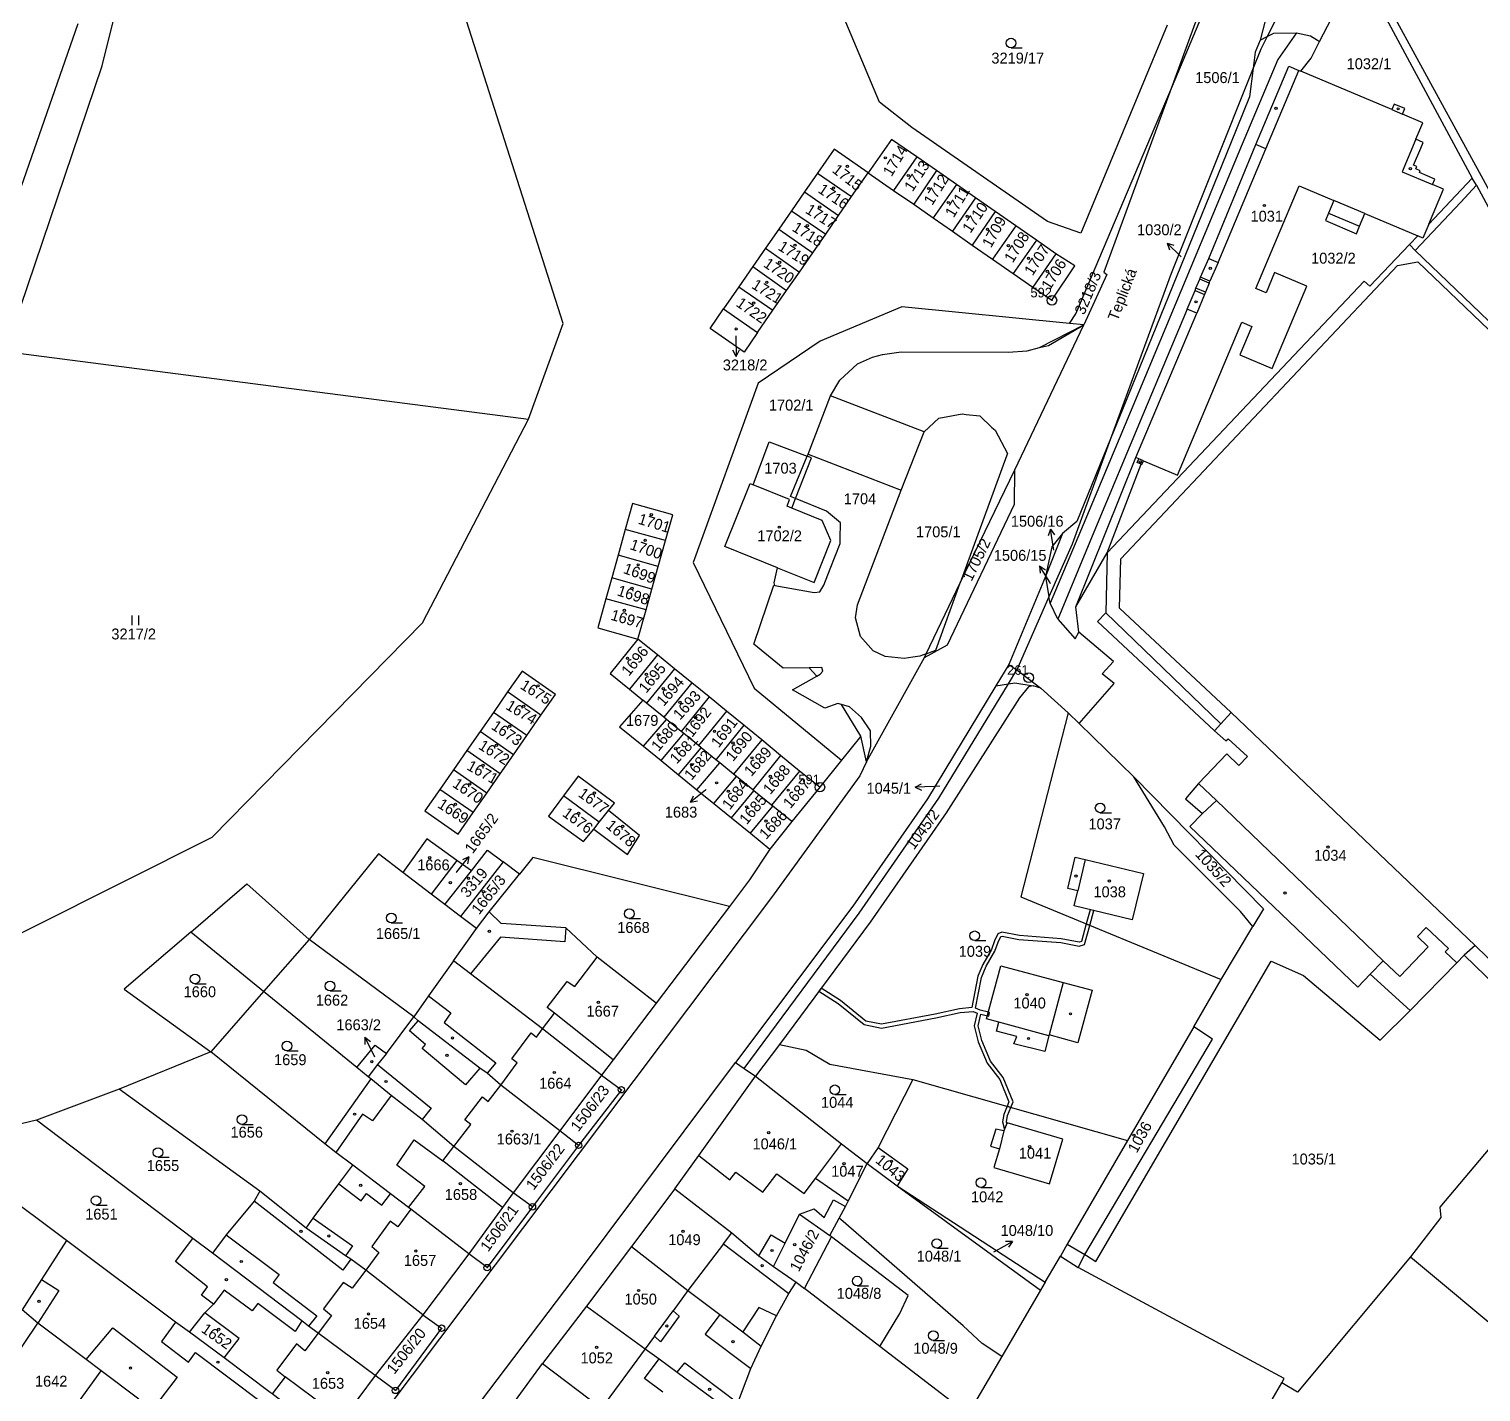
# Model space of a CAD drawing. Extents: x -784124 to -780570, y -980818 to -976926.
# Drawn here: x -781981.5 to -781755.2, y -978784.2 to -978571.8 of the extents above; entities that cross this region are included whole.
import ezdxf
from ezdxf.enums import TextEntityAlignment as Align

# ---------------------------------------------------------------- set-up
doc = ezdxf.new("R2010")
doc.units = 0
doc.header["$LTSCALE"] = 3.138375
doc.header["$MEASUREMENT"] = 0
doc.linetypes.add('0_02', pattern=[0])
doc.linetypes.add('0_051C', pattern=[0])
for name, color, linetype in [('1008', 1, 'CONTINUOUS'), ('101', 1, 'CONTINUOUS'), ('1016', 1, 'CONTINUOUS'), ('1029', 1, 'CONTINUOUS'), ('105', 1, 'CONTINUOUS'), ('18', 1, 'CONTINUOUS'), ('21800', 1, 'CONTINUOUS'), ('21810', 1, 'CONTINUOUS'), ('21900', 1, 'CONTINUOUS'), ('21999', 1, 'CONTINUOUS'), ('23700', 1, 'CONTINUOUS'), ('304', 1, 'CONTINUOUS'), ('306', 1, 'CONTINUOUS'), ('402', 1, 'CONTINUOUS'), ('404', 1, 'CONTINUOUS')]:
    doc.layers.add(name, color=color, linetype=linetype)

# ---------------------------------------------------------------- blocks, each defined once
blk = doc.blocks.new('4_02$0')
at = {"layer": '404', "color": 255, "linetype": 'Continuous'}
blk.add_circle((-0.01, 0), 0.175, dxfattribs=at)
blk = doc.blocks.new('1029$1')
at = {"layer": '1029', "color": 6, "linetype": 'Continuous'}
for p, q in [((0, 3), (-0.5, 2)), ((0, 0), (0, 3)), ((0, 3), (0.5, 2))]:
    blk.add_line(p, q, dxfattribs=at)
blk = doc.blocks.new('3_04$3')
at = {"layer": '304', "color": 255, "linetype": 'Continuous'}
blk.add_line((0.01, 0), (1.76, 0), dxfattribs=at)
blk.add_circle((0.01, 0.75), 0.75, dxfattribs=at)
blk = doc.blocks.new('3_06$4')
at = {"layer": '306', "color": 255, "linetype": 'Continuous'}
for p, q in [((-0.51, 0), (-0.51, 1.5)), ((0.49, 0), (0.49, 1.5))]:
    blk.add_line(p, q, dxfattribs=at)
blk = doc.blocks.new('1_01$18')
at = {"layer": '101', "color": 3, "linetype": 'Continuous'}
for radius in [0.75, 0.03]:
    blk.add_circle((0, 0), radius, dxfattribs=at)
blk = doc.blocks.new('1_05$19')
at = {"layer": '105', "color": 3, "linetype": 'Continuous'}
for radius in [0.5, 0.0303]:
    blk.add_circle((0, 0), radius, dxfattribs=at)

msp = doc.modelspace()

# ---------------------------------------------------------------- linework, layer by layer
at = {"layer": '1029', "color": 255, "linetype": 'Continuous'}
for p, q in [((-781801.86, -978607.28), (-781801.93, -978607.21)), ((-781871.27, -978619.57), (-781871.27, -978619.8)), ((-781821.75, -978652.98), (-781821.8, -978652.66)), ((-781822.23, -978658.21), (-781822.37, -978657.99)), ((-781875.89, -978690.27), (-781876.02, -978690.38)), ((-781839.5, -978689.78), (-781840.35, -978689.81)), ((-781914.88, -978703.22), (-781914.77, -978703.09)), ((-781927.55, -978731.98), (-781927.77, -978731.55)), ((-781831.07, -978762.32), (-781830.77, -978762.15))]:
    msp.add_line(p, q, dxfattribs=at)
at = {"layer": '21800', "color": 255, "linetype": 'Continuous'}
for p, q in [((-781748.45, -978606.85), (-781772.47, -978562.83)), ((-781788.46, -978572.94), (-781787.45, -978572.45)), ((-781787.45, -978572.45), (-781783.92, -978572.37)), ((-781783.92, -978572.37), (-781786.82, -978576.52)), ((-781783.92, -978572.37), (-781781.74, -978572.85)), ((-781789.58, -978573.49), (-781788.46, -978572.94)), ((-781781.74, -978572.85), (-781780.64, -978573.51)), ((-781780.64, -978573.51), (-781780.3, -978573.72)), ((-781786.82, -978576.52), (-781792.37, -978589.74)), ((-781788.66, -978590.45), (-781783.56, -978578.22)), ((-781769.05, -978584.34), (-781767.39, -978585.04)), ((-781792.37, -978589.74), (-781805.19, -978620.45)), ((-781797.59, -978607.52), (-781790.23, -978589.79)), ((-781765.31, -978588.96), (-781767.45, -978594.03)), ((-781767.45, -978594.03), (-781762.7, -978596.03)), ((-781755.84, -978596.13), (-781756.51, -978595.02)), ((-781758.3, -978598.74), (-781755.84, -978596.13)), ((-781755.84, -978596.13), (-781751.06, -978604.98)), ((-781773.23, -978600.54), (-781778.07, -978598.5)), ((-781765.43, -978606.3), (-781758.3, -978598.74)), ((-781778.9, -978600.48), (-781774.07, -978602.52)), ((-781765.43, -978606.3), (-781766.28, -978605.35)), ((-781734.2, -978636.19), (-781765.43, -978606.3)), ((-781796.12, -978608.14), (-781797.39, -978611.09)), ((-781797.52, -978611.4), (-781798.99, -978610.78)), ((-781797.39, -978611.09), (-781798.86, -978610.47)), ((-781799.72, -978612.53), (-781798.25, -978613.15)), ((-781798.11, -978612.8), (-781799.58, -978612.18)), ((-781798.25, -978613.15), (-781799.45, -978616.04)), ((-781798.11, -978612.8), (-781798.25, -978613.15)), ((-781797.52, -978611.4), (-781798.11, -978612.8)), ((-781797.52, -978611.4), (-781797.39, -978611.09)), ((-781800.92, -978615.42), (-781807.84, -978631.92)), ((-781822.54, -978621.07), (-781817.03, -978617.88)), ((-781823.95, -978621.43), (-781822.54, -978621.07)), ((-781805.19, -978620.45), (-781809.68, -978631.16)), ((-781841.96, -978634.54), (-781856.52, -978628.96)), ((-781809.68, -978631.16), (-781817.13, -978649.05)), ((-781807.84, -978631.92), (-781815.47, -978650.17)), ((-781860.01, -978638.02), (-781845.5, -978643.62)), ((-781862.76, -978644.62), (-781860.15, -978638.35)), ((-781818.3, -978661.83), (-781808.94, -978638.57)), ((-781807.74, -978639.07), (-781808.48, -978638.76)), ((-781861.97, -978644.94), (-781862.76, -978644.62)), ((-781857.15, -978646.89), (-781861.97, -978644.94)), ((-781854.99, -978648.73), (-781857.15, -978646.89)), ((-781855.03, -978651.24), (-781854.99, -978648.73)), ((-781817.13, -978649.05), (-781822.31, -978661.25)), ((-781855.04, -978651.94), (-781855.03, -978651.24)), ((-781815.47, -978650.17), (-781821.1, -978663.75)), ((-781856.6, -978655.9), (-781855.04, -978651.94)), ((-781857.6, -978658.44), (-781856.6, -978655.9)), ((-781865.22, -978658.48), (-781859.08, -978659.6)), ((-781858.21, -978659.49), (-781857.6, -978658.44)), ((-781840.14, -978668.59), (-781836.31, -978658.08)), ((-781823.02, -978657.11), (-781822.5, -978660.28)), ((-781859.08, -978659.6), (-781858.21, -978659.49)), ((-781822.31, -978661.25), (-781822.5, -978660.28)), ((-781821.1, -978663.75), (-781822.31, -978661.25)), ((-781795.72, -978680.03), (-781813.61, -978662.74)), ((-781821.1, -978663.75), (-781818.42, -978666.82)), ((-781818.42, -978666.82), (-781817.83, -978665.77)), ((-781841.64, -978669.15), (-781840.14, -978668.59)), ((-781857.89, -978671.29), (-781859.84, -978671.32)), ((-781858.16, -978672.32), (-781857.73, -978671.82)), ((-781857.73, -978671.82), (-781857.89, -978671.29)), ((-781858.66, -978672.6), (-781858.16, -978672.32)), ((-781830.76, -978674.13), (-781828.81, -978673.82)), ((-781828.81, -978673.82), (-781827.79, -978673.66)), ((-781827.79, -978673.66), (-781824.97, -978674.15)), ((-781853.57, -978677.38), (-781854.82, -978677.06)), ((-781851.71, -978679.08), (-781853.57, -978677.38)), ((-781850.29, -978681.16), (-781851.71, -978679.08)), ((-781850.24, -978683.51), (-781850.29, -978681.16)), ((-781850.9, -978685.97), (-781850.24, -978683.51)), ((-781799.18, -978689.35), (-781796.39, -978692.02)), ((-781796.39, -978692.02), (-781798.58, -978694.01)), ((-781796.39, -978692.02), (-781770.4, -978716.99)), ((-781816.86, -978701.21), (-781818, -978706.07)), ((-781956.23, -978712.52), (-781947.52, -978704.97)), ((-781947.52, -978704.97), (-781937.77, -978713.64)), ((-781897.78, -978711.85), (-781897.95, -978714.04)), ((-781765.04, -978713.18), (-781763.71, -978711.79)), ((-781763.71, -978711.79), (-781760.23, -978715.05)), ((-781907.97, -978713.27), (-781912.65, -978719.03)), ((-781897.95, -978714.04), (-781907.97, -978713.27)), ((-781767.79, -978719.41), (-781763.36, -978714.78)), ((-781763.36, -978714.78), (-781765.04, -978713.18)), ((-781760.23, -978715.05), (-781760.72, -978715.57)), ((-781896.38, -978720.99), (-781892.88, -978716.39)), ((-781815.18, -978763.86), (-781787.85, -978717.02)), ((-781787.85, -978717.02), (-781782.79, -978719.28)), ((-781772.41, -978719.04), (-781770.4, -978716.99)), ((-781770.4, -978716.99), (-781767.79, -978719.41)), ((-781760.72, -978715.57), (-781758.94, -978717.27)), ((-781782.79, -978719.28), (-781770.88, -978729.35)), ((-781900.72, -978724.25), (-781897.58, -978720.2)), ((-781897.58, -978720.2), (-781896.38, -978720.99)), ((-781820.25, -978720.37), (-781822.45, -978728.52)), ((-781919.17, -978722.44), (-781915.7, -978725.1)), ((-781922.17, -978727.91), (-781920.82, -978726.31)), ((-781915.7, -978725.1), (-781916.77, -978726.6)), ((-781901.4, -978727.58), (-781899.54, -978725.14)), ((-781899.54, -978725.14), (-781900.72, -978724.25)), ((-781770.88, -978729.35), (-781766.18, -978724.73)), ((-781919.65, -978730.04), (-781922.17, -978727.91)), ((-781916.77, -978726.6), (-781908.7, -978732.88)), ((-781906.22, -978732.27), (-781903.19, -978728.22)), ((-781903.19, -978728.22), (-781902.36, -978728.87)), ((-781902.36, -978728.87), (-781901.4, -978727.58)), ((-781822.49, -978728.65), (-781830.3, -978726.56)), ((-781920.17, -978730.65), (-781919.65, -978730.04)), ((-781913.42, -978736.3), (-781920.17, -978730.65)), ((-781927.14, -978733.13), (-781918.77, -978739.96)), ((-781908.7, -978732.88), (-781910.05, -978734.5)), ((-781907.94, -978736.36), (-781905.36, -978732.9)), ((-781905.36, -978732.9), (-781906.22, -978732.27)), ((-781911.2, -978733.7), (-781913.42, -978736.3)), ((-781909.88, -978738.9), (-781907.94, -978736.36)), ((-781925.01, -978737.96), (-781927.92, -978741.94)), ((-781918.77, -978739.96), (-781920.2, -978741.7)), ((-781913.52, -978741.78), (-781910.8, -978738.2)), ((-781910.8, -978738.2), (-781909.88, -978738.9)), ((-781929.47, -978740.87), (-781933.61, -978746.87)), ((-781927.92, -978741.94), (-781929.47, -978740.87)), ((-781912.61, -978742.47), (-781913.52, -978741.78)), ((-781915.25, -978745.93), (-781912.61, -978742.47)), ((-781829.5, -978743.5), (-781830.21, -978746.26)), ((-781924.13, -978748.8), (-781921.43, -978744.9)), ((-781921.43, -978744.9), (-781916.94, -978748.17)), ((-781916.94, -978748.17), (-781915.25, -978745.93)), ((-781919.77, -978752.14), (-781924.13, -978748.8)), ((-781877.07, -978747.32), (-781872.23, -978751.1)), ((-781872.23, -978751.1), (-781871.31, -978749.92)), ((-781871.31, -978749.92), (-781867.1, -978753.04)), ((-781867.1, -978753.04), (-781864.9, -978750.18)), ((-781864.9, -978750.18), (-781860.64, -978753.24)), ((-781860.64, -978753.24), (-781858.89, -978750.92)), ((-781933.19, -978751.73), (-781929.7, -978754.37)), ((-781929.7, -978754.37), (-781928.85, -978753.25)), ((-781928.85, -978753.25), (-781926.44, -978755.07)), ((-781926.44, -978755.07), (-781925.1, -978753.3)), ((-781922.29, -978755.43), (-781919.77, -978752.14)), ((-781932.54, -978765.18), (-781946.38, -978754.43)), ((-781921.97, -978755.67), (-781923.99, -978758.41)), ((-781937.19, -978757.06), (-781931.06, -978761.37)), ((-781925.15, -978757.56), (-781928.04, -978761.48)), ((-781923.99, -978758.41), (-781925.15, -978757.56)), ((-781861.39, -978756.47), (-781856.64, -978759.81)), ((-781950.72, -978759.67), (-781942.45, -978765.84)), ((-781873.23, -978761.06), (-781871.94, -978759.36)), ((-781931.06, -978761.37), (-781932.15, -978762.93)), ((-781926.94, -978762.43), (-781928.96, -978765.17)), ((-781928.04, -978761.48), (-781926.94, -978762.43)), ((-781873.23, -978761.06), (-781878.75, -978768.35)), ((-781873.23, -978761.06), (-781863.04, -978768.82)), ((-781865.41, -978764.59), (-781863.61, -978760.96)), ((-781819.64, -978761.15), (-781816.87, -978762.76)), ((-781931.3, -978763.45), (-781932.54, -978765.18)), ((-781816.87, -978762.76), (-781816.61, -978762.91)), ((-781816.61, -978762.91), (-781815.18, -978763.86)), ((-781766.12, -978763.11), (-781739.67, -978785.25)), ((-781979.52, -978766.65), (-781976.83, -978768.36)), ((-781942.45, -978765.84), (-781943.41, -978767.12)), ((-781943.41, -978767.12), (-781936.59, -978772.31)), ((-781932.48, -978767.12), (-781935.58, -978771.21)), ((-781931.1, -978768), (-781932.48, -978767.12)), ((-781928.96, -978765.17), (-781931.1, -978768)), ((-781976.83, -978768.36), (-781980.08, -978773.42)), ((-781951.05, -978768.31), (-781952.71, -978770.5)), ((-781946.65, -978771.51), (-781951.05, -978768.31)), ((-781878.75, -978768.35), (-781881.06, -978771.5)), ((-781945.77, -978770.4), (-781946.65, -978771.51)), ((-781939.96, -978774.72), (-781945.77, -978770.4)), ((-781935.58, -978771.21), (-781934.32, -978772.27)), ((-781883.99, -978775.49), (-781881.06, -978771.5)), ((-781881.06, -978771.5), (-781880.12, -978772.33)), ((-781867.68, -978770.98), (-781870.22, -978774.81)), ((-781864.94, -978772.31), (-781867.68, -978770.98)), ((-781958.65, -978773.3), (-781960.8, -978776.3)), ((-781938.95, -978773.09), (-781939.96, -978774.72)), ((-781936.59, -978772.31), (-781937.87, -978773.92)), ((-781934.32, -978772.27), (-781936.4, -978775.02)), ((-781880.12, -978772.33), (-781883.03, -978776.37)), ((-781873.81, -978772.1), (-781876.09, -978775.15)), ((-781972.54, -978779.11), (-781968.4, -978774.15)), ((-781968.4, -978774.15), (-781958.34, -978781.86)), ((-781936.4, -978775.02), (-781938.49, -978777.78)), ((-781883.99, -978775.49), (-781885.41, -978777.42)), ((-781883.03, -978776.37), (-781883.99, -978775.49)), ((-781876.09, -978775.15), (-781868.94, -978780.51)), ((-781960.8, -978776.3), (-781956.59, -978779.5)), ((-781956.59, -978779.5), (-781955.51, -978778.04)), ((-781955.51, -978778.04), (-781945.2, -978785.77)), ((-781939.75, -978776.69), (-781942.84, -978780.78)), ((-781938.49, -978777.78), (-781939.75, -978776.69)), ((-781885.41, -978777.42), (-781892.22, -978786.69)), ((-781942.84, -978780.78), (-781941.53, -978781.79)), ((-781885.5, -978782.07), (-781883.23, -978779.02)), ((-781880.41, -978781.09), (-781879.24, -978779.61)), ((-781879.24, -978779.61), (-781870.97, -978785.86)), ((-781958.34, -978781.86), (-781962.11, -978786.76)), ((-781941.53, -978781.79), (-781943.56, -978784.47)), ((-781882.65, -978784.19), (-781885.5, -978782.07))]:
    msp.add_line(p, q, dxfattribs=at)
at = {"layer": '21810', "color": 255, "linetype": '0_02'}
for p, q in [((-781890.42, -978732.39), (-781899.54, -978725.14)), ((-781907.65, -978755.44), (-781916.94, -978748.17)), ((-781932.6, -978788.46), (-781941.53, -978781.79))]:
    msp.add_line(p, q, dxfattribs=at)
at = {"layer": '21900', "color": 3, "linetype": 'Continuous'}
for p, q in [((-781787.79, -978566.55), (-781789.58, -978573.49)), ((-781780.3, -978573.72), (-781778.45, -978570.12)), ((-781973.85, -978570.96), (-782015.46, -978689.64)), ((-781803.66, -978581.6), (-781813.96, -978609.69)), ((-781843.09, -978591.72), (-781846.7, -978596.92)), ((-781840.04, -978593.84), (-781843.09, -978591.72)), ((-781858.55, -978594.24), (-781860.57, -978597.15)), ((-781858.55, -978594.24), (-781853.25, -978597.9)), ((-781840.04, -978593.84), (-781843.57, -978599.08)), ((-781836.9, -978596.02), (-781840.04, -978593.84)), ((-781860.57, -978597.15), (-781862.61, -978600.11)), ((-781860.57, -978597.15), (-781855.27, -978600.82)), ((-781846.7, -978596.92), (-781843.57, -978599.08)), ((-781836.9, -978596.02), (-781840.51, -978601.22)), ((-781833.93, -978598.08), (-781836.9, -978596.02)), ((-781855.27, -978600.82), (-781853.25, -978597.9)), ((-781843.57, -978599.08), (-781840.51, -978601.22)), ((-781833.93, -978598.08), (-781837.54, -978603.28)), ((-781830.88, -978600.2), (-781833.93, -978598.08)), ((-781862.61, -978600.11), (-781864.6, -978602.98)), ((-781862.61, -978600.11), (-781857.28, -978603.76)), ((-781857.28, -978603.76), (-781855.27, -978600.82)), ((-781840.51, -978601.22), (-781837.54, -978603.28)), ((-781830.88, -978600.2), (-781834.44, -978605.46)), ((-781827.66, -978602.44), (-781830.88, -978600.2)), ((-781864.6, -978602.98), (-781866.65, -978605.94)), ((-781864.6, -978602.98), (-781859.29, -978606.66)), ((-781859.29, -978606.66), (-781857.28, -978603.76)), ((-781837.54, -978603.28), (-781834.44, -978605.46)), ((-781827.66, -978602.44), (-781831.27, -978607.64)), ((-781824.44, -978604.67), (-781827.66, -978602.44)), ((-781866.65, -978605.94), (-781868.64, -978608.81)), ((-781866.65, -978605.94), (-781861.36, -978609.65)), ((-781834.44, -978605.46), (-781831.27, -978607.64)), ((-781824.44, -978604.67), (-781828.05, -978609.87)), ((-781821.39, -978606.79), (-781824.44, -978604.67)), ((-781861.36, -978609.65), (-781859.29, -978606.66)), ((-781831.27, -978607.64), (-781828.05, -978609.87)), ((-781821.39, -978606.79), (-781825, -978611.99)), ((-781868.64, -978608.81), (-781870.8, -978611.93)), ((-781868.64, -978608.81), (-781863.4, -978612.51)), ((-781863.4, -978612.51), (-781861.36, -978609.65)), ((-781828.05, -978609.87), (-781825, -978611.99)), ((-781870.8, -978611.93), (-781873.19, -978615.38)), ((-781870.8, -978611.93), (-781865.51, -978615.6)), ((-781865.51, -978615.6), (-781863.4, -978612.51)), ((-781875.31, -978618.44), (-781873.19, -978615.38)), ((-781873.19, -978615.38), (-781867.89, -978619.05)), ((-781867.89, -978619.05), (-781865.51, -978615.6)), ((-781819.29, -978617.66), (-781818.3, -978616.16)), ((-781817.03, -978617.88), (-781819.29, -978617.66)), ((-781870.01, -978622.11), (-781875.31, -978618.44)), ((-781867.89, -978619.05), (-781870.01, -978622.11)), ((-781827.82, -978640.45), (-781817.03, -978617.88)), ((-781823.95, -978621.43), (-781817.03, -978617.88)), ((-781985.13, -978622.01), (-781903.61, -978632.56)), ((-781812.88, -978635.63), (-781818.13, -978648.51)), ((-781836.31, -978658.08), (-781827.82, -978640.45)), ((-781813.4, -978653.39), (-781808.11, -978639.6)), ((-781862.55, -978646.43), (-781861.97, -978644.94)), ((-781818.13, -978648.51), (-781820.39, -978650.41)), ((-781888.53, -978649.75), (-781889.65, -978653.77)), ((-781882.26, -978651.5), (-781888.53, -978649.75)), ((-781883.38, -978655.52), (-781882.26, -978651.5)), ((-781820.39, -978650.41), (-781823.02, -978657.11)), ((-781820.39, -978650.41), (-781822.04, -978652.49)), ((-781889.65, -978653.77), (-781890.63, -978657.31)), ((-781883.38, -978655.52), (-781889.65, -978653.77)), ((-781822.04, -978652.49), (-781823.02, -978657.11)), ((-781884.37, -978659.06), (-781883.38, -978655.52)), ((-781890.63, -978657.31), (-781891.54, -978660.56)), ((-781884.37, -978659.06), (-781890.63, -978657.31)), ((-781841.64, -978669.15), (-781836.31, -978658.08)), ((-781823.02, -978657.11), (-781828.74, -978670.8)), ((-781885.27, -978662.31), (-781891.54, -978660.56)), ((-781885.27, -978662.31), (-781884.37, -978659.06)), ((-781883.5, -978669.29), (-781887.88, -978674.66)), ((-781880.84, -978671.5), (-781883.5, -978669.29)), ((-781850.9, -978685.97), (-781841.91, -978669.72)), ((-781841.91, -978669.72), (-781841.64, -978669.15)), ((-781880.84, -978671.5), (-781885.21, -978676.84)), ((-781878.13, -978673.68), (-781880.84, -978671.5)), ((-781828.74, -978670.8), (-781827.49, -978671.65)), ((-781827.49, -978671.65), (-781823.76, -978674.49)), ((-781878.13, -978673.68), (-781882.53, -978679.02)), ((-781875.46, -978675.84), (-781878.13, -978673.68)), ((-781906.86, -978675.08), (-781909.08, -978678.27)), ((-781901.66, -978678.7), (-781906.86, -978675.08)), ((-781887.88, -978674.66), (-781885.79, -978676.37)), ((-781885.21, -978676.84), (-781885.79, -978676.37)), ((-781875.46, -978675.84), (-781879.82, -978681.23)), ((-781872.74, -978678.07), (-781875.46, -978675.84)), ((-781823.76, -978674.49), (-781819.5, -978678.33)), ((-781909.08, -978678.27), (-781911.16, -978681.26)), ((-781903.88, -978681.89), (-781909.08, -978678.27)), ((-781903.88, -978681.89), (-781901.66, -978678.7)), ((-781882.53, -978679.02), (-781885.21, -978676.84)), ((-781872.74, -978678.07), (-781877.11, -978683.45)), ((-781870.04, -978680.26), (-781872.74, -978678.07)), ((-781851.82, -978681.96), (-781854.82, -978677.06)), ((-781819.5, -978678.33), (-781817.79, -978680.02)), ((-781794.11, -978678.29), (-781756.07, -978714.57)), ((-781885.69, -978683.55), (-781882.1, -978679.37)), ((-781882.1, -978679.37), (-781882.53, -978679.02)), ((-781879.82, -978681.23), (-781882.1, -978679.37)), ((-781870.04, -978680.26), (-781874.39, -978685.66)), ((-781867.25, -978682.53), (-781870.04, -978680.26)), ((-781809.27, -978688.31), (-781817.79, -978680.02)), ((-781911.16, -978681.26), (-781913.21, -978684.21)), ((-781905.96, -978684.88), (-781911.16, -978681.26)), ((-781905.96, -978684.88), (-781903.88, -978681.89)), ((-781882.95, -978685.77), (-781879.39, -978681.58)), ((-781879.39, -978681.58), (-781879.82, -978681.23)), ((-781877.11, -978683.45), (-781879.39, -978681.58)), ((-781876.68, -978683.79), (-781877.11, -978683.45)), ((-781867.25, -978682.53), (-781871.64, -978687.9)), ((-781864.33, -978684.97), (-781867.25, -978682.53)), ((-781851.82, -978681.96), (-781854.84, -978685.69)), ((-781850.9, -978685.97), (-781851.82, -978681.96)), ((-781913.21, -978684.21), (-781915.32, -978687.24)), ((-781908.01, -978687.83), (-781913.21, -978684.21)), ((-781908.01, -978687.83), (-781905.96, -978684.88)), ((-781885.69, -978683.55), (-781882.95, -978685.77)), ((-781880.21, -978688), (-781876.68, -978683.79)), ((-781874.39, -978685.66), (-781876.68, -978683.79)), ((-781873.81, -978686.13), (-781874.39, -978685.66)), ((-781864.33, -978684.97), (-781868.66, -978690.33)), ((-781861.35, -978687.41), (-781864.33, -978684.97)), ((-781854.84, -978685.69), (-781858.19, -978689.92)), ((-781915.32, -978687.24), (-781917.43, -978690.26)), ((-781910.12, -978690.85), (-781915.32, -978687.24)), ((-781910.12, -978690.85), (-781908.01, -978687.83)), ((-781882.95, -978685.77), (-781880.21, -978688)), ((-781880.21, -978688), (-781877.38, -978690.32)), ((-781877.38, -978690.32), (-781873.81, -978686.13)), ((-781871.64, -978687.9), (-781873.81, -978686.13)), ((-781871.18, -978688.28), (-781871.64, -978687.9)), ((-781861.35, -978687.41), (-781865.71, -978692.73)), ((-781858.19, -978689.92), (-781861.35, -978687.41)), ((-781912.23, -978693.88), (-781917.43, -978690.26)), ((-781874.71, -978692.49), (-781871.18, -978688.28)), ((-781868.66, -978690.33), (-781871.18, -978688.28)), ((-781858.19, -978689.92), (-781862.57, -978695.29)), ((-781912.23, -978693.88), (-781910.12, -978690.85)), ((-781892.59, -978695.35), (-781898.16, -978691.29)), ((-781877.38, -978690.32), (-781874.71, -978692.49)), ((-781874.71, -978692.49), (-781871.98, -978694.7)), ((-781871.98, -978694.7), (-781868.46, -978690.49)), ((-781868.46, -978690.49), (-781868.66, -978690.33)), ((-781865.71, -978692.73), (-781868.46, -978690.49)), ((-781892.59, -978695.35), (-781891.12, -978693.55)), ((-781871.98, -978694.7), (-781868.99, -978697.09)), ((-781868.99, -978697.09), (-781865.52, -978692.89)), ((-781865.52, -978692.89), (-781865.71, -978692.73)), ((-781862.57, -978695.29), (-781865.52, -978692.89)), ((-781893.4, -978696.45), (-781892.59, -978695.35)), ((-781862.57, -978695.29), (-781865.97, -978699.57)), ((-781868.99, -978697.09), (-781865.97, -978699.57)), ((-781914.76, -978701.33), (-781918.76, -978706.59)), ((-781912.5, -978702.95), (-781914.76, -978701.33)), ((-781907.54, -978701.56), (-781914.22, -978710.06)), ((-781905.02, -978703.47), (-781907.54, -978701.56)), ((-781918.76, -978706.59), (-781923.18, -978703.21)), ((-781916.63, -978708.22), (-781912.5, -978702.95)), ((-781909.72, -978709.34), (-781905.02, -978703.47)), ((-781916.63, -978708.22), (-781918.76, -978706.59)), ((-781914.22, -978710.06), (-781916.63, -978708.22)), ((-781911.73, -978711.97), (-781914.22, -978710.06)), ((-781911.73, -978711.97), (-781909.72, -978709.34)), ((-781872.29, -978708.54), (-781883.72, -978723.57)), ((-781915.29, -978716.98), (-781911.73, -978711.97)), ((-781795.66, -978719.89), (-781790.71, -978711.64)), ((-781937.77, -978713.64), (-781944.89, -978721.76)), ((-781921.5, -978725.72), (-781937.77, -978713.64)), ((-781756.07, -978714.57), (-781757.78, -978716.11)), ((-781944.89, -978721.76), (-781953.12, -978731.16)), ((-781930.36, -978733.6), (-781944.89, -978721.76)), ((-781799.93, -978727.29), (-781795.66, -978719.89)), ((-781925.75, -978731.43), (-781921.5, -978725.72)), ((-781799.93, -978727.29), (-781810.24, -978745)), ((-781864.49, -978730), (-781868.24, -978734.96)), ((-781953.12, -978731.16), (-781967.41, -978736.96)), ((-781935.33, -978745.49), (-781953.12, -978731.16)), ((-781871.36, -978732.83), (-781869.97, -978733.78)), ((-781928.19, -978735.37), (-781935.33, -978745.49)), ((-781928.57, -978735.06), (-781930.36, -978733.6)), ((-781928.19, -978735.37), (-781928.57, -978735.06)), ((-781892.24, -978734.79), (-781898.7, -978743.5)), ((-781892.24, -978734.79), (-781889.13, -978737.07)), ((-781869.97, -978733.78), (-781868.24, -978734.96)), ((-781868.24, -978734.96), (-781854.82, -978745.51)), ((-781843.72, -978735.46), (-781849.13, -978746.08)), ((-781843.72, -978735.46), (-781810.24, -978745)), ((-781967.41, -978736.96), (-781980.31, -978741.8)), ((-781945.5, -978752.9), (-781967.41, -978736.96)), ((-781889.13, -978737.07), (-781895.79, -978745.74)), ((-781980.31, -978741.8), (-781995.74, -978745.5)), ((-781955.9, -978760.27), (-781980.31, -978741.8)), ((-781898.7, -978743.5), (-781905.98, -978753.15)), ((-781895.79, -978745.74), (-781898.7, -978743.5)), ((-781975.63, -978760.54), (-781995.74, -978745.5)), ((-781895.79, -978745.74), (-781902.99, -978755.32)), ((-781854.82, -978745.51), (-781850.82, -978748.58)), ((-781849.13, -978746.08), (-781850.82, -978748.58)), ((-781853.77, -978754.45), (-781850.82, -978748.58)), ((-781850.82, -978748.58), (-781846.17, -978752.07)), ((-781938.25, -978758.64), (-781945.5, -978752.9)), ((-781902.99, -978755.32), (-781905.98, -978753.15)), ((-781880.82, -978752.51), (-781887.57, -978761.52)), ((-781846.17, -978752.07), (-781823.06, -978767.05)), ((-781846.17, -978752.07), (-781823.78, -978768.29)), ((-781902.99, -978755.32), (-781910.05, -978764.79)), ((-781855.17, -978757.09), (-781854.18, -978755.26)), ((-781854.18, -978755.26), (-781853.77, -978754.45)), ((-781952.86, -978762.56), (-781955.9, -978760.27)), ((-781860.6, -978768.04), (-781856.4, -978759.98)), ((-781912.93, -978762.64), (-781920.06, -978772.14)), ((-781910.05, -978764.79), (-781912.93, -978762.64)), ((-781887.57, -978761.52), (-781894.55, -978770.81)), ((-781823.06, -978767.05), (-781820.7, -978762.98)), ((-781820.7, -978762.98), (-781817.92, -978764.77)), ((-781861.87, -978767.06), (-781860.6, -978768.04)), ((-781823.06, -978767.05), (-781823.78, -978768.29)), ((-781848.85, -978777.07), (-781860.6, -978768.04)), ((-781823.78, -978768.29), (-781829.85, -978778.65)), ((-781980.08, -978773.42), (-781982.53, -978771.38)), ((-781894.55, -978770.81), (-781901.41, -978779.74)), ((-781986.34, -978782.64), (-781980.08, -978773.42)), ((-781956.42, -978774.87), (-781954.03, -978771.84)), ((-781920.06, -978772.14), (-781927.49, -978781.59)), ((-781920.06, -978772.14), (-781917.14, -978774.23)), ((-781951.02, -978778.84), (-781956.42, -978774.87)), ((-781917.14, -978774.23), (-781924.34, -978783.93)), ((-781834.96, -978787.74), (-781848.85, -978777.07)), ((-781908.19, -978789), (-781901.41, -978779.74)), ((-781829.85, -978778.65), (-781834.1, -978785.93)), ((-781976.9, -978790.11), (-781970.2, -978780.89)), ((-781964.34, -978785.27), (-781970.2, -978780.89)), ((-781924.34, -978783.93), (-781927.49, -978781.59)), ((-781783.75, -978784.19), (-781786.19, -978782.76))]:
    msp.add_line(p, q, dxfattribs=at)
for points in [[(-781903.61, -978632.56), (-781898.21, -978617.65), (-781958.87, -978427.65), (-781985.9, -978403.69), (-782029.45, -978337.01), (-782059.99, -978312.13)], [(-781985.13, -978622.01), (-781970.03, -978577.51), (-781964.71, -978555.91), (-781965.88, -978535.93), (-781967.25, -978530.51), (-781973.62, -978476.53), (-781978.53, -978456.58), (-781984.2, -978443.24), (-782006.41, -978407.34), (-782008.57, -978404.18), (-782027.64, -978379), (-782071.96, -978329.91), (-782076.44, -978327.86)], [(-781747.6, -978473.32), (-781750.77, -978478.95), (-781751.66, -978482.87), (-781752.86, -978488.21), (-781786.2, -978568.47), (-781788.46, -978572.94), (-781789.45, -978574.91), (-781790.65, -978577.9)], [(-781778.54, -978516.13), (-781781.95, -978528.93), (-781794.34, -978556.17), (-781803.66, -978581.6)], [(-781803.66, -978581.6), (-781793.95, -978558.52), (-781780.55, -978526.44), (-781779.9, -978523.51)], [(-781774.27, -978562), (-781756.51, -978595.02), (-781763.29, -978602.2)], [(-781804.08, -978571.18), (-781817.53, -978603.6), (-781822.69, -978601.76), (-781843.85, -978587.15), (-781848.91, -978583.19), (-781856.46, -978565.1)], [(-781789.58, -978573.49), (-781790.33, -978575.41), (-781790.65, -978577.9)], [(-781783.25, -978578.35), (-781781.63, -978576.31), (-781780.3, -978573.72)], [(-781790.65, -978577.9), (-781791.22, -978582.35), (-781794.19, -978589.67), (-781810.91, -978630.81), (-781812.88, -978635.63)], [(-781790.65, -978577.9), (-781803.46, -978609.86), (-781812.88, -978635.63)], [(-781808.11, -978639.6), (-781808.73, -978639.34), (-781808.48, -978638.76), (-781808.94, -978638.57), (-781799.45, -978616.04), (-781800.92, -978615.42), (-781799.72, -978612.53), (-781799.58, -978612.18), (-781798.99, -978610.78), (-781798.86, -978610.47), (-781797.59, -978607.52), (-781796.12, -978608.14), (-781788.66, -978590.45), (-781790.23, -978589.79), (-781785.08, -978577.58), (-781783.56, -978578.22), (-781783.25, -978578.35)], [(-781763.29, -978602.2), (-781761, -978596.74), (-781762.7, -978596.03), (-781762.33, -978595.15), (-781764.73, -978594.14), (-781764.61, -978593.86), (-781765.3, -978593.57), (-781765.15, -978593.2), (-781765.65, -978592.99), (-781764.55, -978590.36), (-781764.16, -978589.44), (-781765.31, -978588.96), (-781764.22, -978586.38), (-781767.39, -978585.04), (-781767.02, -978584.16), (-781768.68, -978583.47), (-781769.05, -978584.34), (-781783.25, -978578.35)], [(-781818.3, -978616.16), (-781805.91, -978586.95), (-781803.66, -978581.6)], [(-781853.25, -978597.9), (-781850.66, -978594.17), (-781855.96, -978590.5), (-781858.55, -978594.24)], [(-781843.09, -978591.72), (-781847.05, -978588.97), (-781850.66, -978594.17), (-781846.7, -978596.92)], [(-781808.11, -978639.6), (-781807.99, -978639.65), (-781807.74, -978639.07), (-781802.47, -978641.29), (-781792.43, -978617.47), (-781790.87, -978618.13), (-781792.73, -978622.55), (-781787.71, -978624.67), (-781782.31, -978611.86), (-781787.33, -978609.74), (-781788.65, -978612.87), (-781790.22, -978612.21), (-781783.48, -978596.22), (-781778.07, -978598.5), (-781778.9, -978600.48), (-781779.39, -978601.64), (-781774.55, -978603.67), (-781774.07, -978602.52), (-781773.23, -978600.54), (-781765.01, -978604.01)], [(-781765.01, -978604.01), (-781766.28, -978605.35), (-781772.48, -978611.83), (-781773.38, -978611.07), (-781813.4, -978653.39)], [(-781763.29, -978602.2), (-781764.2, -978604.35), (-781765.01, -978604.01)], [(-781825, -978611.99), (-781822.03, -978614.05), (-781818.48, -978608.7), (-781821.39, -978606.79)], [(-781794.11, -978678.29), (-781811.5, -978662.04), (-781811.31, -978654.32), (-781768.15, -978608.61), (-781765, -978608.05), (-781689.96, -978679.88), (-781689.09, -978682.63), (-781734.8, -978732.29), (-781737.36, -978732.79), (-781756.07, -978714.57)], [(-781813.96, -978609.69), (-781813.48, -978610.03), (-781817.03, -978617.88)], [(-781819.29, -978617.66), (-781845.4, -978615.06), (-781858.16, -978620.44), (-781867.82, -978626.99), (-781877.93, -978654.93), (-781868.45, -978674.49), (-781854.84, -978685.69)], [(-781860.15, -978638.35), (-781860.01, -978638.02), (-781856.52, -978628.96), (-781855.1, -978626.51), (-781852.35, -978623.96), (-781849.98, -978622.89), (-781848.41, -978622.49), (-781845.54, -978622.1), (-781828.85, -978622.13), (-781825.87, -978621.91), (-781823.95, -978621.43)], [(-782023.04, -978732.87), (-781952.92, -978697.71), (-781920.12, -978664.33), (-781903.61, -978632.56)], [(-781841.64, -978669.15), (-781842.59, -978669.51), (-781843.68, -978669.67), (-781845.03, -978669.86), (-781848, -978669.54), (-781849.86, -978668.69), (-781851.86, -978666.42), (-781852.64, -978663.53), (-781852.33, -978661.5), (-781845.5, -978643.62), (-781841.96, -978634.54), (-781839.63, -978632.43), (-781836.01, -978631.76), (-781835.4, -978631.83), (-781833.24, -978632.05)], [(-781833.24, -978632.05), (-781831.37, -978633.89), (-781830.89, -978634.31)], [(-781830.89, -978634.31), (-781828.96, -978637.95), (-781829.04, -978638.19), (-781836.31, -978658.08)], [(-781812.88, -978635.63), (-781818.87, -978652.03), (-781822.5, -978660.28), (-781827.49, -978671.65)], [(-781868.59, -978642.79), (-781866.09, -978636.12), (-781860.15, -978638.35)], [(-781861.97, -978644.94), (-781859.5, -978638.59), (-781860.15, -978638.35)], [(-781864.8, -978655.75), (-781873.01, -978652.44), (-781869.05, -978642.61), (-781868.59, -978642.79)], [(-781862.55, -978646.43), (-781863.31, -978646.12), (-781862.91, -978645.07), (-781868.59, -978642.79)], [(-781882.26, -978651.5), (-781881.09, -978647.47), (-781887.4, -978645.71), (-781888.53, -978649.75)], [(-781864.8, -978655.75), (-781859.09, -978658.04), (-781856.47, -978651.46), (-781857.84, -978648.38), (-781862.55, -978646.43)], [(-781817.79, -978680.02), (-781812.34, -978673.75), (-781814.2, -978672.24), (-781812.44, -978670.32), (-781817.83, -978665.77), (-781818.3, -978661.83), (-781813.4, -978653.39)], [(-781813.4, -978653.39), (-781813.61, -978662.74), (-781814.93, -978664.11), (-781796.67, -978681.13)], [(-781865.22, -978658.48), (-781865.33, -978658.09), (-781864.8, -978655.75)], [(-781854.82, -978677.06), (-781855.41, -978676.9), (-781857.43, -978677.61), (-781862.46, -978674.73), (-781858.66, -978672.6), (-781859.84, -978671.32), (-781863.91, -978671.39), (-781868.51, -978667.66), (-781865.35, -978658.45), (-781865.22, -978658.48)], [(-781891.54, -978660.56), (-781892.8, -978665.11), (-781886.54, -978666.85), (-781885.27, -978662.31)], [(-781883.5, -978669.29), (-781886.54, -978666.85), (-781890.9, -978672.2), (-781887.88, -978674.66)], [(-781901.66, -978678.7), (-781899.41, -978675.47), (-781904.61, -978671.85), (-781906.86, -978675.08)], [(-781828.74, -978670.8), (-781830.76, -978674.13), (-781841.44, -978691.73), (-781853.04, -978708.47), (-781871.36, -978732.83)], [(-781823.76, -978674.49), (-781824.97, -978674.15), (-781825.7, -978674.31), (-781827.08, -978676.01), (-781838.51, -978693.92), (-781850.37, -978710.97), (-781864.49, -978730)], [(-781885.79, -978676.37), (-781889.41, -978680.52), (-781885.69, -978683.55)], [(-781819.5, -978678.33), (-781826.89, -978707.03), (-781795.66, -978719.89)], [(-781796.67, -978681.13), (-781795.72, -978680.03), (-781794.11, -978678.29)], [(-781796.67, -978681.13), (-781794.9, -978682.72), (-781794.56, -978682.39), (-781791.53, -978685.14), (-781792.87, -978686.55), (-781794.74, -978684.75), (-781799.18, -978689.35), (-781801.23, -978691.74), (-781798.58, -978694.01), (-781800.54, -978696.04), (-781774.35, -978721.09), (-781772.41, -978719.04), (-781766.18, -978724.73), (-781758.94, -978717.27), (-781757.78, -978716.11)], [(-781757.78, -978716.11), (-781739.65, -978733.68), (-781738.83, -978732.83), (-781736.3, -978734.96), (-781686.91, -978681.71), (-781683.09, -978684.67)], [(-781850.9, -978685.97), (-781851.99, -978688.17), (-781865.72, -978707.13), (-781938.91, -978804.41), (-781966.46, -978840.42), (-781968.59, -978841.15), (-781971.57, -978839.82)], [(-781917.43, -978690.26), (-781919.76, -978693.62), (-781914.57, -978697.24), (-781912.23, -978693.88)], [(-781891.12, -978693.55), (-781890.19, -978692.4), (-781895.89, -978688.21), (-781898.16, -978691.29)], [(-781790.71, -978711.64), (-781792.65, -978709.31), (-781802.98, -978698.94), (-781804.49, -978696.08), (-781809.27, -978688.31)], [(-781898.16, -978691.29), (-781900.49, -978694.46), (-781895.04, -978698.39), (-781893.4, -978696.45)], [(-781893.4, -978696.45), (-781888.2, -978700.4), (-781886.28, -978697.47), (-781891.12, -978693.55)], [(-781914.76, -978701.33), (-781919.44, -978697.99), (-781923.18, -978703.21)], [(-781923.18, -978703.21), (-781926.96, -978700.31), (-781937.77, -978713.64)], [(-781912.5, -978702.95), (-781909.98, -978699.72), (-781907.54, -978701.56)], [(-781872.29, -978708.54), (-781902.91, -978700.87), (-781905.02, -978703.47)], [(-781865.97, -978699.57), (-781869.18, -978704.35), (-781872.29, -978708.54)], [(-781818.41, -978700.85), (-781816.86, -978701.21), (-781807.76, -978703.35), (-781809.5, -978710.58), (-781818.55, -978708.41), (-781818, -978706.07), (-781819.56, -978705.71), (-781818.41, -978700.85)], [(-781883.72, -978723.57), (-781892.88, -978716.39), (-781897.78, -978711.85), (-781907.87, -978711.15), (-781909.72, -978709.34)], [(-781944.89, -978721.76), (-781956.23, -978712.52), (-781966.64, -978721.39), (-781953.12, -978731.16)], [(-781915.29, -978716.98), (-781919.17, -978722.44), (-781921.5, -978725.72)], [(-781892.24, -978734.79), (-781901.4, -978727.58), (-781912.65, -978719.03), (-781915.29, -978716.98)], [(-781822.45, -978728.52), (-781822.49, -978728.65), (-781823.15, -978731.11), (-781827.94, -978729.9), (-781827.5, -978728.75), (-781830.66, -978727.93), (-781830.3, -978726.56), (-781832.21, -978726.03), (-781829.98, -978717.75), (-781820.25, -978720.37), (-781815.75, -978721.58)], [(-781815.75, -978721.58), (-781818.01, -978729.75), (-781822.45, -978728.52)], [(-781883.72, -978723.57), (-781890.42, -978732.39), (-781892.24, -978734.79)], [(-781898.7, -978743.5), (-781907.94, -978736.36), (-781910.05, -978734.5), (-781911.2, -978733.7), (-781920.82, -978726.31), (-781921.5, -978725.72)], [(-781817.92, -978764.77), (-781816.87, -978762.76), (-781797, -978729.19), (-781799.93, -978727.29)], [(-781930.36, -978733.6), (-781927.52, -978730.12), (-781925.75, -978731.43)], [(-781864.49, -978730), (-781860.31, -978730.89), (-781856.63, -978733.09), (-781843.72, -978735.46)], [(-781956.66, -978845.94), (-781921.62, -978799.62), (-781895.34, -978764.94), (-781871.36, -978732.83)], [(-781925.75, -978731.43), (-781927.14, -978733.13), (-781928.57, -978735.06)], [(-781905.98, -978753.15), (-781915.25, -978745.93), (-781920.2, -978741.7), (-781925.01, -978737.96), (-781928.19, -978735.37)], [(-781880.82, -978752.51), (-781877.07, -978747.32), (-781868.24, -978734.96)], [(-781731.63, -978742.97), (-781740.98, -978735.09), (-781743.41, -978735.88), (-781748.29, -978741.4), (-781750.12, -978741.81), (-781761.57, -978755.38), (-781761.4, -978756.98), (-781766.12, -978763.11), (-781783.75, -978784.19)], [(-781829.01, -978742.25), (-781829.5, -978743.5), (-781830.79, -978743.21), (-781831.58, -978745.85), (-781830.21, -978746.26), (-781831.09, -978749.18), (-781822.38, -978751.72), (-781820.35, -978744.78), (-781829.01, -978742.25)], [(-781931, -978748.84), (-781933.61, -978746.87), (-781935.33, -978745.49)], [(-781853.77, -978754.45), (-781858.89, -978750.92), (-781854.82, -978745.51)], [(-781849.13, -978746.08), (-781844.49, -978749.39), (-781846.17, -978752.07)], [(-781810.24, -978745), (-781819.64, -978761.15), (-781820.7, -978762.98)], [(-781938.25, -978758.64), (-781937.19, -978757.06), (-781933.19, -978751.73), (-781931, -978748.84)], [(-781912.93, -978762.64), (-781921.97, -978755.67), (-781922.29, -978755.43), (-781925.1, -978753.3), (-781931, -978748.84)], [(-781945.5, -978752.9), (-781946.38, -978754.43), (-781950.72, -978759.67), (-781952.86, -978762.56)], [(-781905.98, -978753.15), (-781907.65, -978755.44), (-781912.93, -978762.64)], [(-781880.82, -978752.51), (-781871.94, -978759.36), (-781867.73, -978762.93)], [(-781867.73, -978762.93), (-781865.79, -978759.7), (-781863.61, -978760.96), (-781861.39, -978756.47), (-781859.06, -978755.61), (-781857.54, -978756.96), (-781856.06, -978754.24), (-781854.18, -978755.26)], [(-781856.4, -978759.98), (-781856.64, -978759.81), (-781855.17, -978757.09)], [(-781829.85, -978778.65), (-781832.92, -978776.59), (-781835.88, -978773.88), (-781854.94, -978757.29), (-781855.17, -978757.09)], [(-781954.03, -978771.84), (-781952.71, -978770.5), (-781954.59, -978769.06), (-781953.62, -978767.8), (-781958.61, -978763.86), (-781955.9, -978760.27)], [(-781920.06, -978772.14), (-781928.96, -978765.17), (-781931.3, -978763.45), (-781932.15, -978762.93), (-781938.25, -978758.64)], [(-781848.85, -978777.07), (-781845.73, -978771.95), (-781844.41, -978769.14), (-781856.4, -978759.98)], [(-781975.63, -978760.54), (-781979.52, -978766.65), (-781982.53, -978771.38)], [(-781956.42, -978774.87), (-781958.65, -978773.3), (-781975.63, -978760.54)], [(-781927.49, -978781.59), (-781936.4, -978775.02), (-781937.87, -978773.92), (-781938.95, -978773.09), (-781952.86, -978762.56)], [(-781887.57, -978761.52), (-781878.75, -978768.35), (-781873.81, -978772.1), (-781870.22, -978774.81), (-781867.33, -978777.01)], [(-781867.73, -978762.93), (-781865.41, -978764.59), (-781861.87, -978767.06)], [(-781786.19, -978782.76), (-781785.81, -978782.08), (-781817.92, -978764.77)], [(-781867.33, -978777.01), (-781864.94, -978772.31), (-781863.04, -978768.82), (-781861.87, -978767.06)], [(-781894.55, -978770.81), (-781885.41, -978777.42), (-781883.23, -978779.02), (-781880.41, -978781.09), (-781871.89, -978787.35)], [(-781970.2, -978780.89), (-781972.54, -978779.11), (-781980.08, -978773.42)], [(-781951.02, -978778.84), (-781948.71, -978775.81), (-781954.03, -978771.84)], [(-781871.89, -978787.35), (-781870.97, -978785.86), (-781868.94, -978780.51), (-781867.33, -978777.01)], [(-781934.66, -978791.23), (-781943.56, -978784.47), (-781943.88, -978784.23), (-781951.02, -978778.84)], [(-781901.41, -978779.74), (-781892.22, -978786.69), (-781887.34, -978790.49), (-781878.87, -978797.12), (-781874.49, -978800.55)], [(-781927.49, -978781.59), (-781932.6, -978788.46), (-781934.66, -978791.23)], [(-781775.88, -978808.36), (-781794.89, -978795.11), (-781797.68, -978793.16), (-781787.7, -978785.35), (-781786.19, -978782.76)]]:
    msp.add_lwpolyline(points, dxfattribs=at)
at = {"layer": '21999', "color": 3, "linetype": 'Continuous'}
for points in [[(-781841.91, -978669.72), (-781838.28, -978667.74), (-781827.87, -978645.81), (-781827.82, -978640.45)], [(-781869.97, -978733.78), (-781852.08, -978709.55), (-781839.64, -978691.62), (-781828.81, -978673.82), (-781827.49, -978671.65)], [(-781809.27, -978688.31), (-781789.04, -978708.86), (-781790.71, -978711.64)]]:
    msp.add_lwpolyline(points, dxfattribs=at)
at = {"layer": '23700', "color": 255, "linetype": '0_051C'}
for points in [[(-781816.68, -978711.23), (-781816.12, -978711.47), (-781815.48, -978709.15), (-781816.06, -978709.01), (-781816.68, -978711.23)], [(-781858.34, -978721.7), (-781855.32, -978723.65), (-781851.31, -978726.93), (-781848.61, -978727.45), (-781840.12, -978725.88), (-781836.32, -978725.06), (-781834.32, -978724.86), (-781833.66, -978725.12), (-781834.15, -978727.13), (-781833.52, -978729.62), (-781832.13, -978732.94), (-781830.12, -978735.46), (-781828.73, -978738.95), (-781829.01, -978739.65), (-781828.43, -978739.82), (-781828.09, -978738.95), (-781829.6, -978735.16), (-781831.61, -978732.64), (-781832.94, -978729.42), (-781833.53, -978727.13), (-781833.09, -978725.3), (-781832.08, -978725.55), (-781831.88, -978725.6), (-781831.73, -978725.02), (-781831.93, -978724.97), (-781833.22, -978724.65), (-781833.94, -978724.36), (-781832.98, -978719.56), (-781832.25, -978717.83), (-781830.92, -978715.48), (-781830.4, -978714.07), (-781830.01, -978713.21), (-781829.77, -978713.12), (-781827.16, -978713.66), (-781820.64, -978714.13), (-781817.76, -978714.7), (-781816.95, -978714.46), (-781816.12, -978711.47), (-781816.68, -978711.23), (-781817.43, -978713.98), (-781817.78, -978714.08), (-781820.56, -978713.53), (-781827.08, -978713.06), (-781829.83, -978712.5), (-781830.45, -978712.75), (-781830.96, -978713.85), (-781831.46, -978715.22), (-781832.79, -978717.57), (-781833.56, -978719.38), (-781834.53, -978724.27), (-781836.42, -978724.46), (-781840.24, -978725.3), (-781848.61, -978726.83), (-781851.05, -978726.37), (-781854.96, -978723.17), (-781857.98, -978721.22), (-781858.34, -978721.7)], [(-781829.42, -978743.29), (-781829.05, -978742.36), (-781829.13, -978742.07), (-781828.95, -978741.1), (-781828.43, -978739.82), (-781829.01, -978739.65), (-781829.53, -978740.94), (-781829.75, -978742.09), (-781829.42, -978743.29)]]:
    msp.add_lwpolyline(points, close=True, dxfattribs=at)

# ---------------------------------------------------------------- block references
at = {"layer": '101', "color": 0, "linetype": 'ByBlock'}
for p in [(-781822.03, -978614.05), (-781825.66, -978672.86), (-781858.19, -978689.92)]:
    msp.add_blockref('1_01$18', p, dxfattribs=at)
at = {"layer": '1029', "color": 0, "linetype": 'ByBlock'}
for p, rotation in [((-781801.93, -978607.21), 46), ((-781871.27, -978619.8), 181), ((-781821.8, -978652.66), 9), ((-781822.37, -978657.99), 32), ((-781876.02, -978690.38), 129), ((-781840.35, -978689.81), 92), ((-781914.77, -978703.09), 321), ((-781927.77, -978731.55), 27), ((-781830.77, -978762.15), 299.0000000000001)]:
    msp.add_blockref('1029$1', p, dxfattribs=dict(at, rotation=rotation))
at = {"layer": '105', "color": 0, "linetype": 'ByBlock'}
for p in [(-781889.13, -978737.07), (-781895.79, -978745.74), (-781902.99, -978755.32), (-781910.05, -978764.79), (-781917.14, -978774.23), (-781924.34, -978783.93)]:
    msp.add_blockref('1_05$19', p, dxfattribs=at)
at = {"layer": '304', "color": 0, "linetype": 'ByBlock'}
for p in [(-781828.41, -978574.72), (-781814.52, -978693.9), (-781925, -978711.05), (-781887.91, -978710.39), (-781834.07, -978713.83), (-781955.6, -978720.55), (-781934.55, -978721.66), (-781941.26, -978731), (-781855.87, -978737.83), (-781948.27, -978742.47), (-781961.36, -978747.6), (-781833.1, -978752.3), (-781971.01, -978755.08), (-781839.98, -978761.78), (-781852.39, -978767.64), (-781840.52, -978776.13)]:
    msp.add_blockref('3_04$3', p, dxfattribs=at)
at = {"layer": '306', "color": 0, "linetype": 'ByBlock'}
msp.add_blockref('3_06$4', (-781964.85, -978664.68), dxfattribs=at)
at = {"layer": '402', "color": 0, "linetype": 'ByBlock'}
for p in [(-781787.09, -978584.14), (-781768.05, -978584.22), (-781766.14, -978593.54), (-781797.34, -978609.06), (-781799.55, -978614.29), (-781808.23, -978639.22), (-781818.28, -978703.77), (-781785.68, -978706.42), (-781909.7, -978712.37), (-781819.12, -978725.24), (-781915.44, -978728.99), (-781825.67, -978729.08), (-781916.3, -978731.7), (-781925.79, -978735.79), (-781930.7, -978740.88), (-781929.74, -978751.96), (-781939.07, -978759.15), (-781934.71, -978759.86), (-781865.64, -978762.12), (-781948.36, -978763.84), (-781867.18, -978764.48), (-781950.69, -978766.68), (-781979.87, -978770.03), (-781882.03, -978773.88), (-781871.71, -978776.31), (-781965.63, -978780.45), (-781952.01, -978779.52), (-781875.37, -978783.75)]:
    msp.add_blockref('4_02$0', p, dxfattribs=at)
at = {"layer": '404', "color": 0, "linetype": 'ByBlock'}
for p in [(-781847.98, -978591.85), (-781853.9, -978593.19), (-781844.4, -978594.61), (-781856.06, -978596.57), (-781841.24, -978596.63), (-781858.2, -978599.5), (-781838.17, -978598.81), (-781788.89, -978599.28), (-781835.23, -978600.98), (-781860.13, -978602.42), (-781832.06, -978602.99), (-781862.06, -978605.46), (-781828.8, -978605.53), (-781864.43, -978608.14), (-781825.66, -978607.5), (-781822.73, -978609.55), (-781866.45, -978611.27), (-781868.52, -978614.49), (-781871.23, -978618.51), (-781884.46, -978647.46), (-781864.52, -978649.41), (-781885.41, -978651.44), (-781886.5, -978655.27), (-781887.47, -978658.92), (-781888.65, -978662.35), (-781888.16, -978669.84), (-781902.13, -978674.13), (-781885.23, -978672.35), (-781882.6, -978674.59), (-781879.99, -978676.7), (-781904.33, -978677.34), (-781877.56, -978679.08), (-781906.55, -978680.43), (-781874.6, -978681.21), (-781908.6, -978683.4), (-781883.35, -978681.75), (-781871.72, -978683.03), (-781880.65, -978683.91), (-781868.77, -978685.35), (-781910.69, -978686.53), (-781878.18, -978686.4), (-781912.74, -978689.42), (-781874.28, -978689.25), (-781865.92, -978688.23), (-781863.12, -978690.39), (-781914.98, -978692.61), (-781893.33, -978690.83), (-781872.46, -978690.55), (-781895.78, -978693.98), (-781869.6, -978692.99), (-781888.93, -978696.01), (-781866.57, -978695.2), (-781779, -978699.26), (-781918.99, -978700.91), (-781915.76, -978704.82), (-781912.95, -978704.12), (-781910.64, -978706.2), (-781813.05, -978704.56), (-781892.7, -978723.44), (-781825.89, -978722.24), (-781928.01, -978732.71), (-781899.57, -978734.39), (-781906.18, -978743.53), (-781866.16, -978743.75), (-781809.23, -978744.15), (-781825.49, -978745.94), (-781854.41, -978748.58), (-781847.02, -978748.22), (-781914.21, -978751.72), (-781879.51, -978759.12), (-781921.16, -978762.2), (-781862.1, -978761.21), (-781886.43, -978768.36), (-781928.53, -978772.01), (-781951.87, -978774.42), (-781892.99, -978777.2), (-781934.89, -978781.16)]:
    msp.add_blockref('4_02$0', p, dxfattribs=at)

# ---------------------------------------------------------------- texts
at = {"layer": '1008', "color": 255, "linetype": 'Continuous'}
msp.add_text('Teplická', height=1.7, rotation=69, dxfattribs=at).set_placement((-781811.07, -978613.14), align=Align.MIDDLE_CENTER)
at = {"layer": '1016', "color": 174, "linetype": 'Continuous'}
for s, p in [('592', (-781822.03, -978614.05)), ('591', (-781858.19, -978689.92))]:
    msp.add_text(s, height=1.5, dxfattribs=at).set_placement(p, align=Align.BOTTOM_RIGHT)
at = {"layer": '1016', "color": 214, "linetype": 'Continuous'}
msp.add_text('261', height=1.5, dxfattribs=at).set_placement((-781825.66, -978672.86), align=Align.BOTTOM_RIGHT)
at = {"layer": '18', "color": 255, "linetype": 'Continuous'}
for s, p in [('3219/17', (-781827.35, -978577.67)), ('1703', (-781864.33, -978641.57)), ('1679', (-781885.89, -978680.88)), ('1048/10', (-781825.92, -978760.36)), ('1048/1', (-781839.62, -978764.37)), ('1048/8', (-781852.09, -978770.16)), ('1048/9', (-781840.16, -978778.72))]:
    msp.add_text(s, height=1.7, dxfattribs=at).set_placement(p, align=Align.BOTTOM_CENTER)
for s, p in [('1032/1', (-781776.09, -978578.55)), ('1506/1', (-781799.7, -978580.71)), ('1031', (-781791.07, -978602.31)), ('1032/2', (-781781.63, -978608.85)), ('1702/1', (-781866.14, -978631.74)), ('1704', (-781854.47, -978646.34)), ('1705/1', (-781843.21, -978651.49)), ('1702/2', (-781867.94, -978652.11)), ('3217/2', (-781968.62, -978667.41)), ('1037', (-781816.33, -978697.01)), ('1666', (-781920.95, -978703.39)), ('1034', (-781781.16, -978701.9)), ('1038', (-781815.55, -978707.59)), ('1665/1', (-781927.4, -978714.09)), ('1668', (-781889.77, -978713.14)), ('1039', (-781836.55, -978716.86)), ('1660', (-781957.36, -978723.16)), ('1662', (-781936.76, -978724.47)), ('1667', (-781894.57, -978726.19)), ('1040', (-781828.03, -978724.92)), ('1659', (-781943.26, -978733.75)), ('1664', (-781901.95, -978737.42)), ('1044', (-781858.02, -978740.4)), ('1656', (-781950.05, -978745.04)), ('1663/1', (-781908.56, -978746.11)), ('1046/1', (-781868.69, -978746.87)), ('1041', (-781827.19, -978748.32)), ('1655', (-781963.1, -978750.25)), ('1047', (-781856.43, -978751.13)), ('1035/1', (-781784.68, -978749.23)), ('1658', (-781916.66, -978754.75)), ('1042', (-781834.64, -978755.12)), ('1651', (-781972.7, -978757.81)), ('1049', (-781881.83, -978761.8)), ('1657', (-781923.04, -978765.03)), ('1050', (-781888.65, -978771.05)), ('1654', (-781930.85, -978774.83)), ('1052', (-781895.5, -978780.22)), ('1642', (-781980.53, -978783.85)), ('1653', (-781937.38, -978784.18))]:
    msp.add_text(s, height=1.7, dxfattribs=at).set_placement(p, align=Align.BOTTOM_LEFT)
for s, rotation, p in [('1714', 59, (-781846.59, -978595.15)), ('1713', 57, (-781843.32, -978597.52)), ('1715', 322, (-781856.72, -978594.39)), ('1712', 58, (-781840.25, -978599.65)), ('1716', 326, (-781858.9, -978597.57)), ('1711', 59, (-781836.9, -978601.55)), ('1717', 328, (-781860.86, -978600.78)), ('1710', 56, (-781834.3, -978604)), ('1718', 328, (-781862.92, -978603.57)), ('1709', 61, (-781831.08, -978606.25)), ('1708', 58, (-781827.71, -978608.62)), ('1719', 328, (-781865.12, -978606.53)), ('1707', 57, (-781824.62, -978610.62)), ('1720', 326, (-781867.41, -978609.14)), ('1706', 58, (-781821.92, -978612.86)), ('1721', 328, (-781869.24, -978612.5)), ('3218/3', 67, (-781816.53, -978616.64)), ('1722', 325, (-781871.68, -978615.27)), ('1701', 343, (-781886.79, -978649.33)), ('1700', 341, (-781888.1, -978653.28)), ('1705/2', 64, (-781834.1, -978658.18)), ('1699', 340, (-781889.13, -978657)), ('1698', 342, (-781890.07, -978660.49)), ('1697', 344, (-781891.06, -978664.3)), ('1696', 51, (-781887.57, -978673.06)), ('1695', 51, (-781884.86, -978675.71)), ('1675', 328, (-781905.3, -978674.9)), ('1694', 49, (-781882.16, -978677.77)), ('1674', 329, (-781907.55, -978678.1)), ('1693', 48, (-781879.6, -978679.9)), ('1692', 52, (-781877.71, -978682.58)), ('1673', 326, (-781909.83, -978681.18)), ('1680', 50, (-781882.95, -978684.78)), ('1691', 53, (-781873.55, -978684.21)), ('1672', 328, (-781911.81, -978684.29)), ('1681', 47, (-781880.14, -978686.76)), ('1690', 51, (-781871.33, -978686.35)), ('1682', 50, (-781877.81, -978689.28)), ('1689', 49, (-781868.5, -978688.71)), ('1671', 331, (-781913.61, -978687.55)), ('1688', 50, (-781865.53, -978691.51)), ('1670', 326, (-781915.88, -978690.18)), ('1677', 324, (-781896.29, -978691.67)), ('1684', 53, (-781871.81, -978693.88)), ('1687', 50, (-781862.4, -978693.7)), ('1669', 327, (-781918.19, -978693.41)), ('1685', 50, (-781869.21, -978696.2)), ('1665/2', 54, (-781911.89, -978700.71)), ('1676', 324, (-781898.76, -978694.72)), ('1686', 47, (-781866.2, -978698.51)), ('1045/2', 54, (-781843.12, -978700.1)), ('1678', 320, (-781892, -978696.51)), ('1035/2', 312, (-781800.18, -978700.8)), ('3319', 50, (-781912.68, -978707.6)), ('1665/3', 52, (-781910.9, -978710.22)), ('1506/23', 53, (-781895.42, -978744.04)), ('1036', 61, (-781808.36, -978747.31)), ('1506/22', 53, (-781902.4, -978753.15)), ('1043', 320, (-781849.99, -978748.67)), ('1506/21', 54, (-781909.48, -978762.75)), ('1046/2', 62, (-781861.04, -978765.81)), ('1652', 325, (-781955.04, -978775.14)), ('1506/20', 52, (-781924.12, -978781.85))]:
    msp.add_text(s, height=1.7, rotation=rotation, dxfattribs=at).set_placement(p, align=Align.BOTTOM_LEFT)
for s, p in [('1030/2', (-781801.8, -978604.42)), ('1506/16', (-781820.21, -978649.84)), ('1506/15', (-781822.87, -978655.16)), ('1663/2', (-781926.6, -978728.31))]:
    msp.add_text(s, height=1.7, dxfattribs=at).set_placement(p, align=Align.BOTTOM_RIGHT)
msp.add_text('3218/2', height=1.7, dxfattribs=at).set_placement((-781873.32, -978623.28), align=Align.TOP_LEFT)
for s, p in [('1045/1', (-781843.97, -978689.24)), ('1683', (-781877.3, -978692.96))]:
    msp.add_text(s, height=1.7, dxfattribs=at).set_placement(p, align=Align.TOP_RIGHT)

doc.saveas('drawing.dxf')
